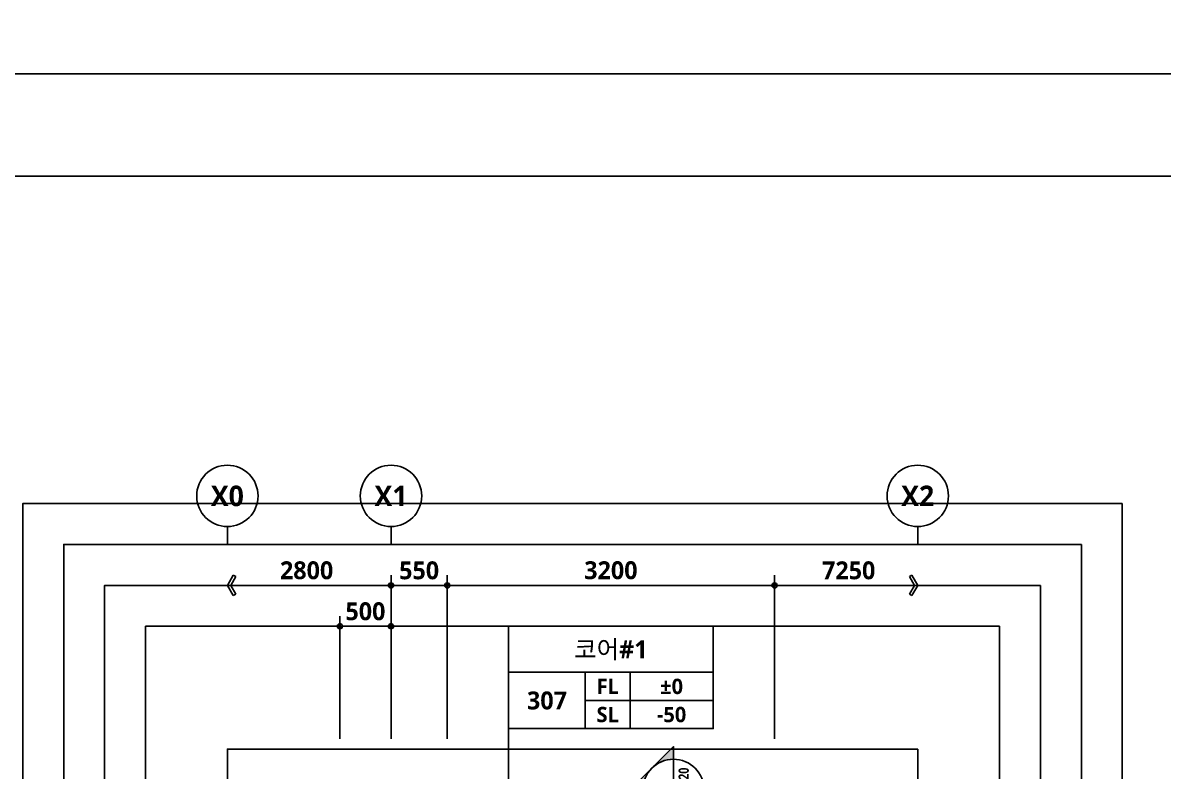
# Model space of a CAD drawing. Header units: millimetres. Extents: x -12482 to 126000, y 0 to 220200.
# Drawn here: x 56400 to 67550, y 22884 to 30200 of the extents above; entities that cross this region are included whole.
import ezdxf
from ezdxf.enums import TextEntityAlignment as Align

# ---------------------------------------------------------------- set-up
doc = ezdxf.new("R2010")
doc.units = ezdxf.units.MM
doc.header["$LTSCALE"] = 60
doc.layers.get('Defpoints').update_dxf_attribs({"color": 153})
for name, color, linetype in [('A-ANNO-GRA1', 7, 'Continuous'), ('A-ANNO-TEXT1', 7, 'Continuous'), ('A-ANNO-TEXT2', 3, 'Continuous'), ('A-ST-AXIS-BUB', 7, 'Continuous'), ('A-ST-AXIS-DIM', 7, 'Continuous'), ('AA-MKXS', 3, 'Continuous')]:
    doc.layers.add(name, color=color, linetype=linetype)
doc.layers.add('Defpoint', color=161, linetype='Continuous', plot=False)
doc.layers.add('G(그리드1)', color=185, linetype='Continuous', plot=False)
doc.styles.add('2020음성 1차', font='NanumGothicBold.ttf')
doc.styles.add('SAMOO', font='romans.shx', dxfattribs={"bigfont": 'whgtxt.shx'})
doc.styles.add('SH_나눔', font='')
doc.styles.add('SH_진천_나눔', font='')
doc.styles.get('SH_나눔').set_extended_font_data('NanumGothic', bold=True)
doc.styles.get('SH_진천_나눔').set_extended_font_data('NanumGothic', bold=True)
doc.dimstyles.new('SHP 50', dxfattribs={"dimscale": 50, "dimtxt": 3.5, "dimasz": 1, "dimexe": 2, "dimexo": 2, "dimgap": 1, "dimtad": 1, "dimdec": 0, "dimzin": 0, "dimdsep": 46, "dimtxsty": 'SH_진천_나눔', "dimblk": 'DIMDOT', "dimcen": 0.09, "dimclrd": 256, "dimclre": 256, "dimclrt": 3, "dimadec": 0, "dimazin": 1, "dimtfac": 1, "dimtdec": 0, "dimtix": 1, "dimtmove": 2, "dimatfit": 0, "dimldrblk": 'DIMDOT', "dimfxl": 1, "dimtolj": 1, "dimtzin": 0, "dimlwd": -1, "dimlwe": -1, "dimarcsym": 0})

# ---------------------------------------------------------------- blocks, each defined once
blk = doc.blocks.new('DIMDOT')
at = {"color": 0}
blk.add_line((-2, 0), (2, 0), dxfattribs=at)
for radius in [0.5, 0.25]:
    blk.add_circle((0, 0), radius, dxfattribs=at)
blk = doc.blocks.new('*D17090')
at = {"layer": 'A-ST-AXIS-DIM'}
for p, q in [((60000, 23200), (60000, 24800)), ((60550, 23200), (60550, 24800)), ((60050, 24700), (60500, 24700))]:
    blk.add_line(p, q, dxfattribs=at)
at = {"layer": 'Defpoints', "color": 0}
for p in [(60550, 24700), (60000, 23100), (60550, 23100)]:
    blk.add_point(p, dxfattribs=at)
at = {"layer": 'A-ST-AXIS-DIM', "linetype": 'ByBlock', "xscale": 50, "yscale": 50, "zscale": 50, "rotation": 180}
blk.add_blockref('DIMDOT', (60000, 24700), dxfattribs=at)
at = {"layer": 'A-ST-AXIS-DIM', "linetype": 'ByBlock', "xscale": 50, "yscale": 50, "zscale": 50}
blk.add_blockref('DIMDOT', (60550, 24700), dxfattribs=at)
at = {"layer": 'A-ST-AXIS-DIM', "color": 3, "insert": (60275, 24846), "char_height": 175, "attachment_point": 5, "style": 'SH_진천_나눔'}
blk.add_mtext('\\A1;550', dxfattribs=at)
blk = doc.blocks.new('A-ST-AXIS-BUB-1')
at = {"layer": 'A-ST-AXIS-BUB'}
blk.add_line((0, 350), (0, 0), dxfattribs=at)
blk.add_circle((0, 950), 600, dxfattribs=at)
blk = doc.blocks.new('arrow1')
at = {"color": 0}
for p, q in [((0, 0), (0.286, 0.501)), ((0, 0), (0.286, -0.501)), ((0.165, 0), (0.41, 0.429)), ((0.165, 0), (0.41, -0.429)), ((0.286, 0.501), (0.41, 0.43)), ((0.286, -0.501), (0.41, -0.43))]:
    blk.add_line(p, q, dxfattribs=at)
blk = doc.blocks.new('*D17091')
at = {"layer": 'A-ST-AXIS-DIM'}
for p, q in [((60550, 23200), (60550, 24800)), ((63750, 23200), (63750, 24800)), ((63700, 24700), (60600, 24700))]:
    blk.add_line(p, q, dxfattribs=at)
at = {"layer": 'Defpoints', "color": 0}
for p in [(60550, 24700), (60550, 23100), (63750, 23100)]:
    blk.add_point(p, dxfattribs=at)
at = {"layer": 'A-ST-AXIS-DIM', "linetype": 'ByBlock', "xscale": 50, "yscale": 50, "zscale": 50, "rotation": 180}
blk.add_blockref('DIMDOT', (60550, 24700), dxfattribs=at)
at = {"layer": 'A-ST-AXIS-DIM', "linetype": 'ByBlock', "xscale": 50, "yscale": 50, "zscale": 50}
blk.add_blockref('DIMDOT', (63750, 24700), dxfattribs=at)
at = {"layer": 'A-ST-AXIS-DIM', "color": 3, "insert": (62150, 24847), "char_height": 175, "attachment_point": 5, "style": 'SH_진천_나눔'}
blk.add_mtext('\\A1;3200', dxfattribs=at)
blk = doc.blocks.new('G$C9D92D8A7')
at = {"layer": 'A-ANNO-GRA1'}
for p, q in [((0, 11), (40, 11)), ((15, 11), (15, 0)), ((23.75, 11), (23.75, 0)), ((15, 5.5), (40, 5.5))]:
    blk.add_line(p, q, dxfattribs=at)
blk.add_lwpolyline([(0, 20), (0, 0), (40, 0), (40, 20)], close=True, dxfattribs=at)
at = {"style": '2020음성 1차'}
for tag, height, p in [('실명', 3.5, (20, 15.5)), ('마감레벨', 3, (31.875, 8.25)), ('실번호', 3.5, (7.5, 5.5)), ('구조레벨', 3, (31.875, 2.75))]:
    blk.add_attdef(tag, text='', height=height, dxfattribs=at).set_placement(p, align=Align.MIDDLE_CENTER)
at = {"layer": 'A-ANNO-TEXT1', "style": 'SH_나눔'}
for s, p in [('FL', (19.375, 8.25)), ('SL', (19.375, 2.75))]:
    blk.add_text(s, height=3, dxfattribs=at).set_placement(p, align=Align.MIDDLE)
blk = doc.blocks.new('*D17711')
at = {"layer": 'A-ST-AXIS-DIM'}
for p, q in [((59500, 23200), (59500, 24400)), ((60000, 23200), (60000, 24400)), ((59450, 24300), (59400, 24300)), ((59500, 24300), (60000, 24300)), ((60050, 24300), (60100, 24300))]:
    blk.add_line(p, q, dxfattribs=at)
at = {"layer": 'Defpoints', "color": 0}
for p in [(60000, 24300), (59500, 23100), (60000, 23100)]:
    blk.add_point(p, dxfattribs=at)
at = {"layer": 'A-ST-AXIS-DIM', "linetype": 'ByBlock', "xscale": 50, "yscale": 50, "zscale": 50}
blk.add_blockref('DIMDOT', (59500, 24300), dxfattribs=at)
at = {"layer": 'A-ST-AXIS-DIM', "linetype": 'ByBlock', "xscale": 50, "yscale": 50, "zscale": 50, "rotation": 180}
blk.add_blockref('DIMDOT', (60000, 24300), dxfattribs=at)
at = {"layer": 'A-ST-AXIS-DIM', "color": 3, "insert": (59750, 24446), "char_height": 175, "attachment_point": 5, "style": 'SH_진천_나눔'}
blk.add_mtext('\\A1;500', dxfattribs=at)
blk = doc.blocks.new('*U15083')
at = {"layer": 'AA-MKXS'}
blk.add_hatch(color=3, dxfattribs=at).paths.add_polyline_path([(0, 8.49), (-4.24, 4.24, -0.414214), (4.24, 4.24)])
h = blk.add_hatch(color=3, dxfattribs=at)
h.paths.add_polyline_path([(-8.49, 0), (-6, 0, -0.198912), (-4.24, 4.24)])
h.paths.add_polyline_path([(6, 0), (8.49, 0), (4.24, 4.24, -0.198912)])
at = {"layer": 'AA-MKXS', "color": 3, "linetype": 'Continuous', "ltscale": 5}
blk.add_line((-6, 0), (6, 0), dxfattribs=at)
at = {"layer": 'AA-MKXS', "color": 3}
for points in [[(4.24, 4.24, 0.414214), (-4.24, 4.24), (0, 8.49)], [(-4.24, 4.24, 0.198912), (-6, 0), (-8.49, 0)], [(8.49, 0), (6, 0, 0.198912), (4.24, 4.24)]]:
    blk.add_lwpolyline(points, format="xyb", close=True, dxfattribs=at)
at = {"layer": 'AA-MKXS', "color": 3, "linetype": 'Continuous', "ltscale": 5}
blk.add_circle((0, 0), 6, dxfattribs=at)
at = {"layer": 'AA-MKXS', "style": 'SAMOO', "width": 0.85}
blk.add_attdef('ViewNUM', text='', height=2.5, dxfattribs=at).set_placement((0, 1), align=Align.BOTTOM_CENTER)
blk.add_attdef('SheetNUM', text='', height=2.5, dxfattribs=at).set_placement((0, -1), align=Align.TOP_CENTER)

msp = doc.modelspace()

# ---------------------------------------------------------------- linework, layer by layer
msp.add_lwpolyline([(61150, 19750), (61150, 23300)])
at = {"layer": 'A-ST-AXIS-DIM'}
for p, q in [((60000, 23200), (60000, 24800)), ((63750, 23200), (63750, 24800)), ((59950, 24700), (58400, 24700)), ((65150, 24700), (63800, 24700))]:
    msp.add_line(p, q, dxfattribs=at)
at = {"layer": 'Defpoint'}
for points in [[(42000, 59400), (84000, 59400), (84000, 29700), (42000, 29700)], [(42000, 29700), (84000, 29700), (84000, 0), (42000, 0)], [(43000, 1000), (78500, 1000), (78500, 28700), (43000, 28700)]]:
    msp.add_lwpolyline(points, close=True, dxfattribs=at)
at = {"layer": 'Defpoints'}
for points in [[(84000, 0), (84000, 29700), (42000, 29700), (42000, 0)], [(78500, 1000), (78500, 28700), (43000, 28700), (43000, 1000)]]:
    msp.add_lwpolyline(points, close=True, dxfattribs=at)
at = {"layer": 'G(그리드1)'}
for points in [[(67150, 25500), (56400, 25500), (56400, 4200), (67150, 4200)], [(66750, 25100), (56800, 25100), (56800, 5400), (66750, 5400)], [(66350, 24700), (57200, 24700), (57200, 5800), (66350, 5800)], [(65950, 24300), (57600, 24300), (57600, 6200), (65950, 6200)], [(65150, 23100), (58400, 23100), (58400, 7000), (65150, 7000)]]:
    msp.add_lwpolyline(points, close=True, dxfattribs=at)

# ---------------------------------------------------------------- block references
ref = msp.add_blockref('*U15083', (62761.5, 22700), dxfattribs=dict(xscale=-50, yscale=50, zscale=50, rotation=89.99999999999962))
ref.add_attrib('SheetNUM', 'A-500-20', dxfattribs={"layer": 'AA-MKXS', "height": 100, "rotation": 90, "style": '2020음성 1차', "width": 0.8}).set_placement((62811.5, 22700), align=Align.TOP_CENTER)
ref.add_attrib('ViewNUM', '1', dxfattribs={"layer": 'AA-MKXS', "height": 125, "rotation": 90, "style": '2020음성 1차'}).set_placement((62711.5, 22700), align=Align.BOTTOM_CENTER)
at = {"layer": 'A-ANNO-TEXT1'}
ref = msp.add_blockref('G$C9D92D8A7', (61150, 23300), dxfattribs=dict(at, xscale=50, yscale=50, zscale=50))
ref.add_attrib('실명', '코어#1', dxfattribs={"layer": 'A-ANNO-TEXT2', "height": 175, "style": '2020음성 1차'}).set_placement((62150, 24075, 68666.7), align=Align.MIDDLE_CENTER)
ref.add_attrib('실번호', '307', dxfattribs={"layer": 'A-ANNO-TEXT2', "height": 175, "style": '2020음성 1차'}).set_placement((61525, 23575, 68666.7), align=Align.MIDDLE_CENTER)
ref.add_attrib('마감레벨', '%%p0', dxfattribs={"height": 150, "style": '2020음성 1차'}).set_placement((62743.7, 23712.5, 68666.7), align=Align.MIDDLE_CENTER)
ref.add_attrib('구조레벨', '-50', dxfattribs={"height": 150, "style": '2020음성 1차'}).set_placement((62743.7, 23437.5, 68666.7), align=Align.MIDDLE_CENTER)
at = {"layer": 'A-ST-AXIS-BUB', "xscale": 0.5, "yscale": 0.5, "zscale": 0.5}
for p in [(58400, 25100), (60000, 25100), (65150, 25100)]:
    msp.add_blockref('A-ST-AXIS-BUB-1', p, dxfattribs=at)
at = {"layer": 'A-ST-AXIS-DIM'}
for name, p, xscale, yscale, zscale, rotation in [('arrow1', (58400, 24700), -200, 200, 200, 179.9999999999859), ('arrow1', (65150, 24700), 200, 200, 200, 180.0000000000132), ('DIMDOT', (63750, 24700), 50, 50, 50, 180)]:
    msp.add_blockref(name, p, dxfattribs=dict(at, xscale=xscale, yscale=yscale, zscale=zscale, rotation=rotation))
at = {"layer": 'A-ST-AXIS-DIM', "xscale": 50, "yscale": 50, "zscale": 50}
msp.add_blockref('DIMDOT', (60000, 24700), dxfattribs=at)

# ---------------------------------------------------------------- texts
at = {"layer": 'A-ANNO-TEXT1', "style": 'SH_진천_나눔'}
for s, p in [('X0', (58400, 25575)), ('X1', (60000, 25575)), ('X2', (65150, 25575))]:
    msp.add_text(s, height=200, dxfattribs=at).set_placement(p, align=Align.MIDDLE_CENTER)
at = {"layer": 'A-ST-AXIS-DIM', "color": 3, "char_height": 175, "attachment_point": 5, "style": 'SH_진천_나눔'}
for s, insert in [('\\A1;2800', (59175, 24846.6)), ('\\A1;7250', (64475, 24846))]:
    msp.add_mtext(s, dxfattribs=dict(at, insert=insert))

# ---------------------------------------------------------------- dimensions: what is measured, and where the dimension line sits
at = {"layer": 'A-ST-AXIS-DIM'}
dim = msp.add_linear_dim(base=(60550, 24700), p1=(60000, 23100), p2=(60550, 23100), dimstyle='SHP 50', dxfattribs=at)
dim.commit()
dim.dimension.update_dxf_attribs({"geometry": '*D17090', "text_midpoint": (60275, 24846.2)})
for base, p1, p2, angle, picture, middle in [((60550, 24700), (63750, 23100), (60550, 23100), 180, '*D17091', (62150, 24846.6)), ((60000, 24300), (59500, 23100), (60000, 23100), 0, '*D17711', (59750, 24446.2))]:
    dim = msp.add_linear_dim(base=base, p1=p1, p2=p2, angle=angle, dimstyle='SHP 50', dxfattribs=at)
    dim.commit()
    dim.dimension.update_dxf_attribs({"geometry": picture, "text_midpoint": middle})

doc.saveas('drawing.dxf')
